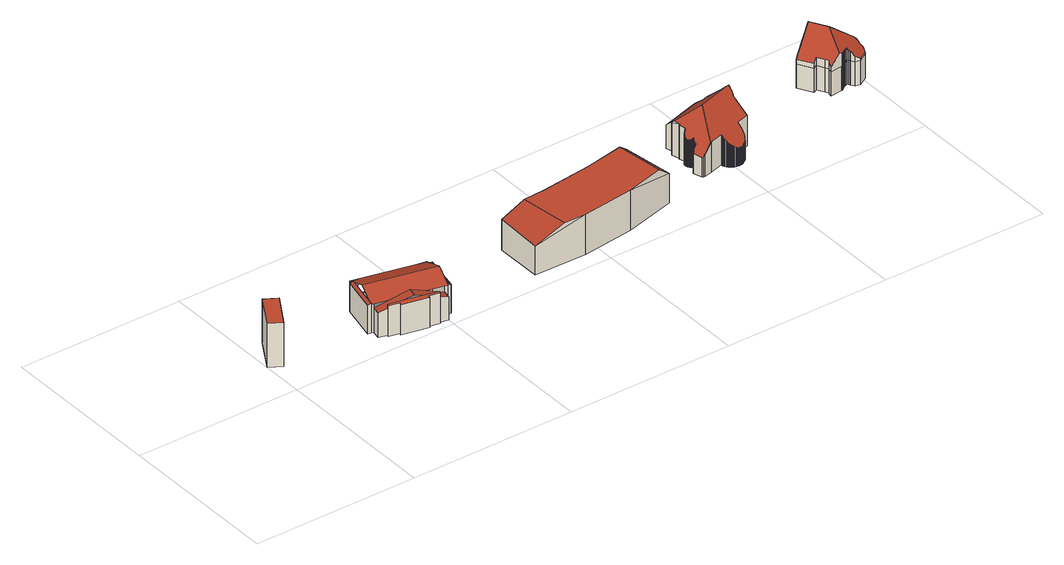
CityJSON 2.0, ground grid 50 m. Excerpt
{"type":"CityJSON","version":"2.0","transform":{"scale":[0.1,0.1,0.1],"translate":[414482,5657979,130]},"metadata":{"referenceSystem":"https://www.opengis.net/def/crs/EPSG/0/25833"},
"CityObjects":{
"building1":{"type":"Building","attributes":{"Dachtyp_tdc":"tdcPolyFlatRoof","Gemeindeschluessel":14612000,"Dachneigung":0,"QualitaetDacherkennung":1,"Geometrietyp2DReferenz":"3000","measuredHeight":13.48,"function":"31001_9998","roofType":"1000"},"geometry":[{"type":"Solid","lod":"2","boundaries":[[[[0,1,2,3]],[[1,4,5,2]],[[4,6,7,5]],[[6,0,3,7]],[[6,4,1,0]],[[3,2,5,7]]]],"semantics":{"surfaces":[{"type":"WallSurface"},{"type":"RoofSurface"},{"type":"GroundSurface"}],"values":[[0,0,0,0,1,2]]}}]},
"building2":{"type":"Building","attributes":{"Gemeindeschluessel":14612000,"Geometrietyp2DReferenz":"3000","function":"31001_9998","roofType":"9999"},"children":["building2-1","building2-2","building2-3","building2-4","building2-5","building2-6"]},
"building2-1":{"type":"BuildingPart","attributes":{"Dachtyp_tdc":"tdcGableRoof","Dachneigung":15.59,"QualitaetDacherkennung":33,"Geometrietyp2DReferenz":"3000","measuredHeight":10.44,"roofType":"3100"},"parents":["building2"],"geometry":[{"type":"MultiSurface","lod":"2","boundaries":[[[8,9,10,11]],[[12,13,14,15]],[[13,16,17,14]],[[18,8,11,19]],[[20,21,16,13,12,22,23]],[[23,24,9,8,18,25,20]],[[11,10,26,15,14,17,27,19]]],"semantics":{"surfaces":[{"type":"WallSurface"},{"type":"RoofSurface"},{"type":"GroundSurface"}],"values":[0,0,0,0,1,1,2]}}]},
"building2-2":{"type":"BuildingPart","attributes":{"Dachtyp_tdc":"tdcPolyFlatRoof","Dachneigung":0,"QualitaetDacherkennung":0,"Geometrietyp2DReferenz":"3000","measuredHeight":3.33,"roofType":"9999"},"parents":["building2"],"geometry":[{"type":"MultiSurface","lod":"2","boundaries":[[[28,29,30,31,32,33,34,35,36]],[[36,35,37,38]],[[35,34,39,37]],[[34,33,40,39]],[[33,32,41,40]],[[32,31,42,41]],[[31,30,43,42]],[[30,29,44,43]],[[28,36,38,45]],[[38,37,39,40,41,42,43,44,45]],[[45,44,29,28]]],"semantics":{"surfaces":[{"type":"RoofSurface"},{"type":"WallSurface"},{"type":"GroundSurface"},{"type":"ClosureSurface","isClosure":"1","QuelleClosure":"LoD1Solid"}],"values":[0,1,1,1,1,1,1,1,1,2,3]}}]},
"building2-3":{"type":"BuildingPart","attributes":{"Dachtyp_tdc":"tdcPolyFlatRoof","Dachneigung":25.59,"QualitaetDacherkennung":69,"Geometrietyp2DReferenz":"3000","measuredHeight":9.28,"roofType":"2100"},"parents":["building2"],"geometry":[{"type":"MultiSurface","lod":"2","boundaries":[[[46,47,48,49,50]],[[47,51,52,48]],[[51,53,54,55,52]],[[51,47,46,56,57,58,53]],[[55,59,49,48,52]]],"semantics":{"surfaces":[{"type":"WallSurface"},{"type":"RoofSurface"},{"type":"GroundSurface"}],"values":[0,0,0,1,2]}}]},
"building2-4":{"type":"BuildingPart","attributes":{"Dachtyp_tdc":"tdcFreeFormRoof","Dachneigung":35.34,"QualitaetDacherkennung":73,"Geometrietyp2DReferenz":"3000","measuredHeight":9.18,"roofType":"5000"},"parents":["building2"],"geometry":[{"type":"MultiSurface","lod":"2","boundaries":[[[60,61,62,63,64]],[[61,65,66,62]],[[65,67,68,69,66]],[[70,67,65]],[[71,70,65,61]],[[71,61,60]],[[70,71,60,72,73,74,67]],[[63,62,66,69,75]]],"semantics":{"surfaces":[{"type":"WallSurface"},{"type":"RoofSurface"},{"type":"GroundSurface"}],"values":[0,0,0,1,1,1,1,2]}}]},
"building2-5":{"type":"BuildingPart","attributes":{"Dachtyp_tdc":"tdcPolyFlatRoof","Dachneigung":18.51,"QualitaetDacherkennung":28,"Geometrietyp2DReferenz":"3000","measuredHeight":9.61,"roofType":"2100"},"parents":["building2"],"geometry":[{"type":"MultiSurface","lod":"2","boundaries":[[[76,77,78,79]],[[77,80,81,78]],[[80,82,15,81]],[[82,12,15]],[[83,84,85,10,9]],[[84,86,87,85]],[[86,88,89,87]],[[88,76,79,89]],[[88,86,84,83,24,90,22,82,80,77,76]],[[79,78,81,15,26,10,85,87,89]]],"semantics":{"surfaces":[{"type":"WallSurface"},{"type":"RoofSurface"},{"type":"GroundSurface"}],"values":[0,0,0,0,0,0,0,0,1,2]}}]},
"building2-6":{"type":"BuildingPart","attributes":{"Dachtyp_tdc":"tdcGableRoof","Dachneigung":24.23,"QualitaetDacherkennung":55,"Geometrietyp2DReferenz":"3000","measuredHeight":11.39,"roofType":"3100"},"parents":["building2"],"geometry":[{"type":"MultiSurface","lod":"2","boundaries":[[[91,17,16]],[[91,50,49,17]],[[54,92,93,55]],[[92,94,38,93]],[[94,95,28,45,38]],[[96,97,98,44,29]],[[97,64,63,98]],[[68,99,19,69]],[[99,18,19]],[[100,72,64,97,96,95,94,92,54,58,101]],[[101,56,50,91,21,102,25,99,68,74,100]],[[27,17,49,59,55,93,38,45,44,98,63,75,69,19]]],"semantics":{"surfaces":[{"type":"WallSurface"},{"type":"RoofSurface"},{"type":"GroundSurface"}],"values":[0,0,0,0,0,0,0,0,0,1,1,2]}}]},
"building3":{"type":"Building","attributes":{"Dachtyp_tdc":"tdcFreeFormRoof","Gemeindeschluessel":14612000,"Dachneigung":0.007,"QualitaetDacherkennung":51,"Geometrietyp2DReferenz":"3000","measuredHeight":12.37,"function":"31001_9998","roofType":"5000"},"geometry":[{"type":"Solid","lod":"2","boundaries":[[[[103,104,105,106]],[[104,107,108,105]],[[107,109,110,108]],[[109,111,112,110]],[[111,113,114,112]],[[113,115,116,114]],[[115,117,118,116]],[[117,103,106,118]],[[119,117,115,120]],[[107,121,122,109]],[[103,119,120,113,111,122,121,104]],[[107,104,121]],[[111,109,122]],[[103,117,119]],[[115,113,120]],[[106,105,108,110,112,114,116,118]]]],"semantics":{"surfaces":[{"type":"WallSurface"},{"type":"RoofSurface"},{"type":"GroundSurface"}],"values":[[0,0,0,0,0,0,0,0,1,1,1,0,0,0,0,2]]}}]},
"building4":{"type":"Building","attributes":{"Dachtyp_tdc":"tdcFreeFormRoof","Gemeindeschluessel":14612000,"Dachneigung":41.93,"QualitaetDacherkennung":42,"Geometrietyp2DReferenz":"3000","measuredHeight":15.51,"function":"31001_9998","roofType":"5000"},"geometry":[{"type":"Solid","lod":"2","boundaries":[[[[123,124,125,126]],[[124,127,128,125]],[[127,129,130,128]],[[129,131,132,130]],[[131,133,134,132]],[[133,135,136,134]],[[135,137,138,136]],[[137,139,140,138]],[[139,141,142,140]],[[141,143,144,142]],[[143,145,146,144]],[[145,147,148,146]],[[147,149,150,148]],[[149,151,152,150]],[[151,153,154,152]],[[153,155,156,154]],[[155,157,158,156]],[[157,159,160,158]],[[159,161,162,160]],[[161,163,164,162]],[[163,165,166,164]],[[165,167,168,166]],[[167,169,170,168]],[[169,171,172,170]],[[171,173,174,172]],[[173,175,176,174]],[[175,177,178,176]],[[177,179,180,178]],[[179,181,182,180]],[[181,183,184,182]],[[183,185,186,184]],[[185,187,188,186]],[[187,189,190,188]],[[189,191,192,190]],[[191,193,194,192]],[[193,195,194]],[[195,196,197,194]],[[196,198,199,197]],[[198,200,201,199]],[[200,202,203,201]],[[202,204,205,203]],[[204,206,207,205]],[[206,208,209,207]],[[208,210,211,209]],[[210,212,213,211]],[[212,214,215,213]],[[214,216,217,215]],[[218,219,220,221]],[[219,222,223,220]],[[222,224,225,223]],[[224,226,227,225]],[[226,228,229,227]],[[228,230,231,229]],[[230,232,233,231]],[[232,234,235,233]],[[234,236,237,235]],[[236,238,239,237]],[[238,240,241,239]],[[240,242,243,241]],[[242,244,245,243]],[[244,246,247,245]],[[246,248,249,247]],[[216,250,251,217]],[[250,252,253,251]],[[252,254,255,253]],[[254,256,257,255]],[[256,258,259,257]],[[258,260,261,259]],[[260,262,263,261]],[[262,264,265,263]],[[264,266,267,265]],[[266,268,269,267]],[[268,270,271,269]],[[270,272,273,271]],[[272,274,275,273]],[[274,276,277,275]],[[276,278,279,277]],[[278,280,281,279]],[[280,282,283,281]],[[282,284,285,283]],[[284,286,287,285]],[[286,288,289,287]],[[288,290,291,289]],[[290,292,293,291]],[[292,294,295,293]],[[294,296,297,295]],[[296,298,299,297]],[[298,300,301,299]],[[300,302,303,301]],[[302,304,305,303]],[[304,306,307,305]],[[306,308,309,307]],[[308,310,311,309]],[[310,218,221,311]],[[300,298,296,294,292,290,288,286,284,282,280,278,276,274,272,270,268,266,264,262,260,258,256,254,252,250,216,214,212,210,208,206,204,202,200,198,196,195,193,191,189,187,185,183,181,179,177,175,173,171,169,167,165,163,161,159,312,313,314,304,302]],[[315,316,317,318,319,320,321,322,323,324,325,326,327,328,329,248,246,330,313,312,157,155,153,151,149,147,145,143,141,139,137,135,133,131,129,127,124,123,331,332,333,334,335,336,337,338,339,340,341,342,343,344,345,346,347,348,349,350,351,352,353,354,355,356,357,358,359,360,361]],[[313,330,244,242,240,238,236,234,232,230,228,226,224,222,219,218,310,308,306,314]],[[246,244,330]],[[159,157,312]],[[306,304,314]],[[248,329,249]],[[329,328,362,249]],[[328,327,363,362]],[[327,326,364,363]],[[326,325,365,364]],[[325,324,366,365]],[[324,323,367,366]],[[323,322,368,367]],[[322,321,369,368]],[[321,320,370,369]],[[320,319,371,370]],[[319,318,372,371]],[[318,317,373,372]],[[317,316,374,373]],[[316,315,375,374]],[[315,361,376,375]],[[361,360,377,376]],[[360,359,378,377]],[[359,358,379,378]],[[358,357,380,379]],[[357,356,381,380]],[[356,355,382,381]],[[355,354,383,382]],[[354,353,384,383]],[[353,352,385,384]],[[352,351,386,385]],[[351,350,387,386]],[[350,349,388,387]],[[349,348,389,388]],[[348,347,390,389]],[[347,346,391,390]],[[346,345,392,391]],[[345,344,393,392]],[[344,343,394,393]],[[343,342,395,394]],[[342,341,396,395]],[[341,340,397,396]],[[340,339,398,397]],[[339,338,399,398]],[[338,337,400,399]],[[337,336,401,400]],[[336,335,402,401]],[[335,334,403,402]],[[334,333,404,403]],[[333,332,405,404]],[[332,331,406,405]],[[331,123,126,406]],[[221,220,223,225,227,229,231,233,235,237,239,241,243,245,247,249,362,363,364,365,366,367,368,369,370,371,372,373,374,375,376,377,378,379,380,381,382,383,384,385,386,387,388,389,390,391,392,393,394,395,396,397,398,399,400,401,402,403,404,405,406,126,125,128,130,132,134,136,138,140,142,144,146,148,150,152,154,156,158,160,162,164,166,168,170,172,174,176,178,180,182,184,186,188,190,192,194,197,199,201,203,205,207,209,211,213,215,217,251,253,255,257,259,261,263,265,267,269,271,273,275,277,279,281,283,285,287,289,291,293,295,297,299,301,303,305,307,309,311]]]],"semantics":{"surfaces":[{"type":"WallSurface"},{"type":"RoofSurface"},{"type":"GroundSurface"}],"values":[[0,0,0,0,0,0,0,0,0,0,0,0,0,0,0,0,0,0,0,0,0,0,0,0,0,0,0,0,0,0,0,0,0,0,0,0,0,0,0,0,0,0,0,0,0,0,0,0,0,0,0,0,0,0,0,0,0,0,0,0,0,0,0,0,0,0,0,0,0,0,0,0,0,0,0,0,0,0,0,0,0,0,0,0,0,0,0,0,0,0,0,0,0,0,1,1,1,0,0,0,0,0,0,0,0,0,0,0,0,0,0,0,0,0,0,0,0,0,0,0,0,0,0,0,0,0,0,0,0,0,0,0,0,0,0,0,0,0,0,0,0,0,0,0,0,0,0,2]]}}]},
"building5":{"type":"Building","attributes":{"Dachtyp_tdc":"tdcFreeFormRoof","Gemeindeschluessel":14612000,"Dachneigung":44.48,"QualitaetDacherkennung":44,"Geometrietyp2DReferenz":"3000","measuredHeight":15.93,"function":"31001_9998","roofType":"5000"},"geometry":[{"type":"Solid","lod":"2","boundaries":[[[[407,408,409,410]],[[408,411,412,409]],[[411,413,414,412]],[[413,415,416,414]],[[415,417,418,416]],[[417,419,420,418]],[[419,421,422,420]],[[421,423,424,422]],[[423,425,426,424]],[[425,427,428,426]],[[427,429,430,428]],[[429,431,432,430]],[[431,433,434,432]],[[433,435,436,434]],[[435,437,438,436]],[[437,439,440,438]],[[439,441,442,440]],[[441,443,444,442]],[[443,445,446,444]],[[445,447,448,446]],[[447,449,450,448]],[[449,451,452,450]],[[451,453,454,452]],[[453,455,456,454]],[[455,457,458,456]],[[457,459,460,458]],[[459,461,462,460]],[[461,463,464,462]],[[463,465,466,464]],[[465,467,468,466]],[[467,469,470,468]],[[469,471,472,470]],[[471,473,474,472]],[[473,407,410,474]],[[475,476,477,478,479,480,481,482,483,484,485,486,487,488,489,490,491,492,493,494]],[[495,407,473,496,497,498,499,480,479,500,501,502]],[[503,504,505,506,507,481,480,499,508,509,510]],[[461,510,509,463]],[[459,503,510,461]],[[463,509,508,465]],[[465,508,499,498,467]],[[451,507,506,453]],[[449,482,481,507,451]],[[453,506,505,455]],[[455,505,504,457]],[[457,504,503,459]],[[411,502,501,413]],[[408,495,502,411]],[[413,501,500,415]],[[415,500,479,478,417]],[[467,498,497,469]],[[469,497,496,471]],[[471,496,473]],[[407,495,408]],[[425,494,493,427]],[[423,475,494,425]],[[427,493,492,429]],[[429,492,491,431]],[[431,491,490,433]],[[433,490,489,435]],[[435,489,488,437]],[[437,488,487,439]],[[439,487,486,441]],[[441,486,485,443]],[[443,485,484,445]],[[445,484,483,447]],[[447,483,482,449]],[[417,478,477,419]],[[419,477,476,421]],[[421,476,475,423]],[[410,409,412,414,416,418,420,422,424,426,428,430,432,434,436,438,440,442,444,446,448,450,452,454,456,458,460,462,464,466,468,470,472,474]]]],"semantics":{"surfaces":[{"type":"WallSurface"},{"type":"RoofSurface"},{"type":"GroundSurface"}],"values":[[0,0,0,0,0,0,0,0,0,0,0,0,0,0,0,0,0,0,0,0,0,0,0,0,0,0,0,0,0,0,0,0,0,0,1,1,1,0,0,0,0,0,0,0,0,0,0,0,0,0,0,0,0,0,0,0,0,0,0,0,0,0,0,0,0,0,0,0,0,0,2]]}}]}
},
"vertices":[
[38,104,140],[2,126,140],[2,126,5],[38,104,5],[59,223,140],[59,223,5],[96,201,140],[96,201,5],
[489,5,89],[463,10,98],[463,10,19],[489,5,19],[322,42,102],[297,48,95],[297,48,19],[322,42,19],[302,73,95],[302,73,19],[495,30,89],[495,30,19],[401,51,123],[345,64,107],[366,32,115],[395,26,123],[418,21,115],[446,41,107],[395,26,19],[401,51,19],
[344,197,52],[509,161,52],[510,164,52],[466,174,52],[468,179,52],[389,196,52],[388,191,52],[345,201,52],[344,198,52],[345,201,19],[344,198,19],[388,191,19],[389,196,19],[468,179,19],[466,174,19],[510,164,19],[509,161,19],[344,197,19],
[295,75,111],[286,77,107],[286,77,19],[295,75,19],[295,75,107],[310,186,107],[310,186,19],[318,184,111],[318,184,107],[318,184,19],[297,84,111],[306,129,111],[316,176,111],[306,129,19],
[528,137,108],[535,136,108],[535,136,19],[528,137,19],[528,137,107],[512,26,108],[512,26,19],[504,28,108],[504,28,107],[504,28,19],[509,31,110],[531,133,110],[528,136,108],[516,82,108],[505,30,108],[516,82,19],
[351,24,111],[353,30,113],[353,30,19],[351,24,19],[321,37,113],[321,37,19],[322,42,115],[463,10,115],[462,5,113],[462,5,19],[431,12,113],[431,12,19],[430,6,111],[430,6,19],[395,26,115],
[302,73,107],[322,202,99],[322,202,19],[344,198,99],[344,197,99],[509,161,99],[532,156,99],[532,156,19],[495,30,107],[516,82,133],[306,129,133],[401,51,107],
[1089,35,158],[932,15,158],[932,15,35],[1089,35,35],[774,18,122],[774,18,35],[773,160,128],[773,160,35],[915,168,158],[915,168,35],[1068,187,158],[1068,187,35],[1206,212,142],[1206,212,35],[1243,75,125],[1243,75,35],[1203,65,158],[1185,208,158],[866,16,158],[848,164,158],
[1475,103,97],[1472,103,99],[1472,103,37],[1475,103,37],[1470,104,100],[1470,104,37],[1468,105,102],[1468,105,37],[1466,107,104],[1466,107,37],[1464,108,105],[1464,108,37],[1462,110,107],[1462,110,37],[1460,111,109],[1460,111,37],[1459,113,111],[1459,113,37],[1457,115,113],[1457,115,37],[1456,117,116],[1456,117,37],[1454,119,118],[1454,119,37],[1453,121,120],[1453,121,37],[1452,124,122],[1452,124,37],[1451,126,125],[1451,126,37],[1451,128,127],[1451,128,37],[1450,131,130],[1450,131,37],[1411,120,130],[1411,120,37],[1386,113,104],[1386,113,37],[1386,115,104],[1386,115,37],[1381,114,98],[1381,114,37],[1378,116,96],[1378,116,37],[1370,143,99],[1370,143,37],[1374,146,104],[1374,146,37],[1373,148,104],[1373,148,37],[1385,152,118],[1385,152,37],[1385,153,118],[1385,153,37],[1384,154,118],[1384,154,37],[1384,155,119],[1384,155,37],[1384,156,119],[1384,156,37],[1384,157,120],[1384,157,37],[1385,158,120],[1385,158,37],[1385,159,121],[1385,159,37],[1385,160,122],[1385,160,37],[1385,161,122],[1385,161,37],[1386,162,123],[1386,162,37],[1386,162,124],[1387,163,125],[1387,163,37],[1387,164,126],[1387,164,37],[1388,165,127],[1388,165,37],[1387,165,126],[1387,165,37],[1386,166,125],[1386,166,37],[1384,167,124],[1384,167,37],[1383,167,123],[1383,167,37],[1382,168,122],[1382,168,37],[1381,169,121],[1381,169,37],[1380,170,121],[1380,170,37],[1380,171,120],[1380,171,37],[1500,310,109],[1508,281,136],[1508,281,37],[1500,310,37],[1520,284,136],[1520,284,37],[1533,239,178],[1533,239,37],[1535,238,180],[1535,238,37],[1536,237,181],[1536,237,37],[1537,236,182],[1537,236,37],[1538,235,183],[1538,235,37],[1540,234,184],[1540,234,37],[1541,233,186],[1541,233,37],[1542,232,187],[1542,232,37],[1543,231,188],[1543,231,37],[1544,229,190],[1544,229,37],[1544,228,191],[1544,228,37],[1545,226,192],[1545,226,37],[1546,224,190],[1546,224,37],[1379,172,120],[1379,172,37],[1378,173,119],[1378,173,37],[1378,174,119],[1378,174,37],[1377,175,119],[1377,175,37],[1377,176,119],[1377,176,37],[1376,177,119],[1376,177,37],[1376,179,119],[1376,179,37],[1376,180,119],[1376,180,37],[1375,181,120],[1375,181,37],[1375,183,120],[1375,183,37],[1376,184,121],[1376,184,37],[1376,185,122],[1376,185,37],[1376,187,122],[1376,187,37],[1376,188,123],[1376,188,37],[1377,189,124],[1377,189,37],[1377,190,125],[1377,190,37],[1378,191,126],[1378,191,37],[1378,192,128],[1378,192,37],[1379,194,129],[1379,194,37],[1380,195,130],[1380,195,37],[1381,195,131],[1381,195,37],[1382,196,133],[1382,196,37],[1383,197,134],[1383,197,37],[1384,198,136],[1384,198,37],[1385,198,137],[1385,198,37],[1386,199,139],[1386,199,37],[1381,218,141],[1381,218,37],[1383,219,143],[1383,219,37],[1376,243,136],[1376,243,37],[1390,247,136],[1390,247,37],[1382,275,109],[1382,275,37],[1408,119,130],[1437,195,192],[1379,234,145],[1517,150,130],[1555,161,130],[1542,205,173],[1544,207,174],[1544,208,175],[1545,210,176],[1545,211,178],[1546,213,179],[1546,214,180],[1546,216,182],[1546,217,183],[1546,219,185],[1546,221,186],[1546,222,188],[1546,224,189],[1545,227,192],[1477,102,96],[1480,102,95],[1482,101,94],[1484,101,94],[1487,101,93],[1489,101,93],[1492,102,92],[1495,102,92],[1498,103,92],[1500,104,93],[1502,106,93],[1504,107,94],[1506,108,94],[1508,110,95],[1510,111,96],[1512,113,97],[1513,115,99],[1514,117,100],[1516,119,102],[1517,121,104],[1518,124,105],[1519,126,107],[1519,128,109],[1520,131,111],[1520,133,113],[1520,136,116],[1520,138,118],[1520,141,120],[1519,143,122],[1519,145,125],[1518,148,127],[1546,222,37],[1546,221,37],[1546,219,37],[1546,217,37],[1546,216,37],[1546,214,37],[1546,213,37],[1545,211,37],[1545,210,37],[1544,208,37],[1544,207,37],[1542,205,37],[1555,161,37],[1517,150,37],[1518,148,37],[1519,145,37],[1519,143,37],[1520,141,37],[1520,138,37],[1520,136,37],[1520,133,37],[1520,131,37],[1519,128,37],[1519,126,37],[1518,124,37],[1517,121,37],[1516,119,37],[1514,117,37],[1513,115,37],[1512,113,37],[1510,111,37],[1508,110,37],[1506,108,37],[1504,107,37],[1502,106,37],[1500,104,37],[1498,103,37],[1495,102,37],[1492,102,37],[1489,101,37],[1487,101,37],[1484,101,37],[1482,101,37],[1480,102,37],[1477,102,37],
[1976,326,114],[1971,323,114],[1971,323,40],[1976,326,40],[1957,315,114],[1957,315,40],[1942,307,114],[1942,307,40],[1956,283,114],[1956,283,40],[1972,255,114],[1972,255,40],[1975,249,114],[1975,249,40],[1973,248,114],[1973,248,40],[1980,237,114],[1980,237,40],[1976,222,114],[1976,222,40],[1950,207,114],[1950,207,40],[1935,211,114],[1935,211,40],[1929,222,114],[1929,222,40],[1928,222,114],[1928,222,40],[1926,225,114],[1926,225,40],[1923,230,114],[1923,230,40],[1918,227,114],[1918,227,40],[1912,224,114],[1912,224,40],[1908,222,114],[1908,222,40],[1903,219,114],[1903,219,40],[1897,215,114],[1897,215,40],[1896,215,114],[1896,215,40],[1859,211,114],[1859,211,40],[1861,222,114],[1861,222,40],[1863,225,114],[1863,225,40],[1858,234,114],[1858,234,40],[1846,256,114],[1846,256,40],[1835,250,114],[1835,250,40],[1810,294,114],[1810,294,40],[1819,299,114],[1819,299,40],[1931,360,114],[1931,360,40],[1950,371,114],[1950,371,40],[1958,357,114],[1958,357,40],[1971,335,114],[1971,335,40],[1980,237,128],[1973,248,140],[1975,249,140],[1972,255,147],[1969,259,151],[1903,278,199],[1889,214,157],[1896,215,154],[1897,215,154],[1903,219,153],[1908,222,153],[1912,224,153],[1918,227,152],[1923,230,152],[1926,225,147],[1928,222,143],[1929,222,143],[1935,211,131],[1950,207,120],[1976,222,119],[1971,323,119],[1958,357,115],[1950,371,115],[1931,360,136],[1875,329,199],[1956,283,151],[1942,307,152],[1957,315,135],[1846,256,139],[1858,234,140],[1863,225,140],[1861,222,137],[1859,211,130],[1819,299,137],[1810,294,127],[1835,250,128]
]}
